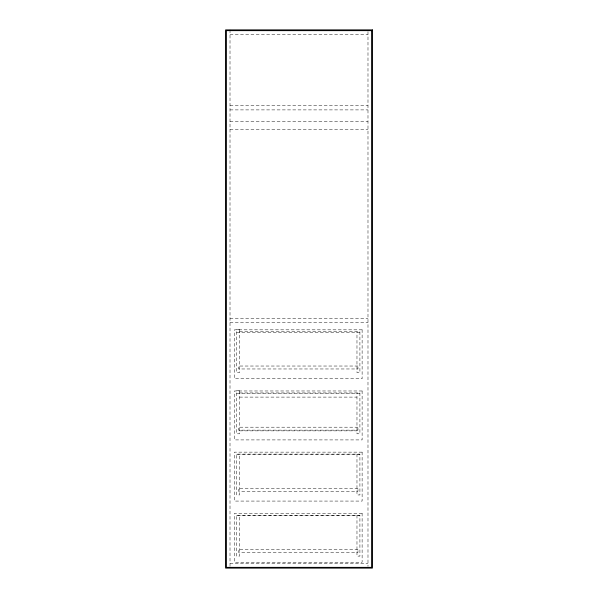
<?xml version="1.0" encoding="UTF-8"?>
<svg xmlns="http://www.w3.org/2000/svg" width="598" height="598" viewBox="0 0 598 598"><rect width="100%" height="100%" fill="white"/><g stroke="black" fill="none" stroke-linecap="round" stroke-linejoin="round"><path stroke-width="0.45" stroke-dasharray="2.99 2.24" d="M230.013 34.303L367.987 34.303M230.013 105.495L367.987 105.495M230.013 109.897L367.987 109.897M230.013 121.641L367.987 121.641M230.013 129.467L367.987 129.467M230.013 318.323L367.987 318.323M230.013 322.733L367.987 322.733M239.551 331.778L359.914 331.778L359.914 372.636L356.976 372.636L356.976 331.778M236.621 332.271L359.914 332.271M239.551 392.938L359.914 392.938L359.914 433.797L356.976 433.797L356.976 392.938M236.621 393.432L359.914 393.432M239.551 397.102L356.976 397.102M239.551 430.859L356.976 430.859M236.621 454.592L359.914 454.592M236.621 515.409L359.914 515.409M230.013 563.697L367.987 563.697M367.987 31.664L367.987 566.336M356.976 454.099L356.976 494.957L359.914 494.957L359.914 454.099L236.621 454.099L236.621 494.957L239.551 494.957L239.551 454.099M356.976 515.259L356.976 556.11L359.914 556.11L359.914 515.259L236.621 515.259L236.621 556.11L239.551 556.11L239.551 515.259M230.013 29.9L230.013 566.336M239.551 329.334L236.621 329.334L236.621 372.636L239.551 372.636L239.551 329.334M362.119 329.827L234.416 329.827L234.416 378.751L362.119 378.751L362.119 329.827M357.955 366.028L238.572 366.028L238.572 368.966L357.955 368.966L357.955 366.028M239.551 390.494L236.621 390.494L236.621 433.797L239.551 433.797L239.551 390.494M362.119 390.98L234.416 390.98L234.416 439.911L362.119 439.911L362.119 390.98M357.955 427.189L238.572 427.189L238.572 430.126L357.955 430.126L357.955 427.189M362.119 452.14L234.416 452.14L234.416 501.072L362.119 501.072L362.119 452.14M357.955 488.349L238.572 488.349L238.572 491.287L357.955 491.287L357.955 488.349M362.119 513.301L234.416 513.301L234.416 562.232L362.119 562.232L362.119 513.301M357.955 549.51L238.572 549.51L238.572 552.44L357.955 552.44L357.955 549.51"/><path stroke-width="0.9" d="M372.39 29.9L225.61 29.9L225.61 568.1L372.39 568.1L372.39 29.9M371.657 30.633L226.343 30.633L226.343 567.367L371.657 567.367L371.657 30.633"/></g></svg>
